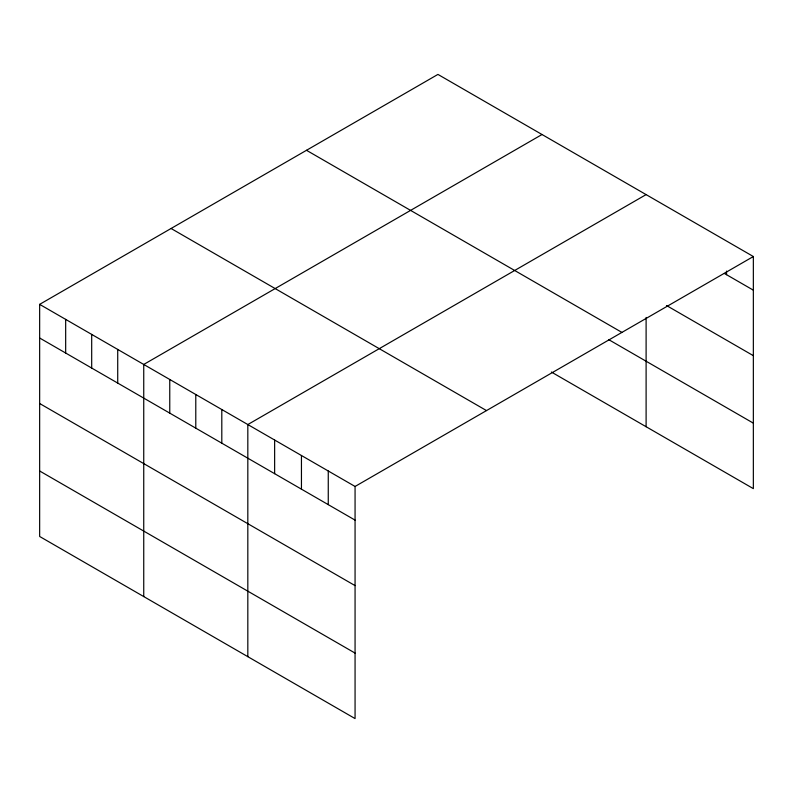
<?xml version="1.0" encoding="UTF-8"?>
<svg xmlns="http://www.w3.org/2000/svg" width="793" height="793" viewBox="0 0 793 793"><rect width="100%" height="100%" fill="white"/><g stroke="black" fill="none" stroke-linecap="round" stroke-linejoin="round"><path stroke-width="1.19" d="M753.35 256.526L355.066 486.466L355.066 718.587L39.65 536.474L39.65 304.363L437.934 74.413L753.35 256.526L753.35 488.637L551.383 372.036M542.015 134.513L143.741 364.453L143.741 596.574M646.107 194.602L247.822 424.552L247.822 656.663M724.396 273.456L753.35 290.169M666.487 305.513L753.35 355.67M306.494 150.293L621.92 332.406M608.637 339.592L753.35 423.145M171.08 228.483L486.505 410.586M39.65 304.363L355.066 486.466M39.65 338.006L355.066 520.119M39.65 403.508L355.066 585.611M39.65 470.983L355.066 653.095M726.537 271.087L726.537 274.695M646.107 317.428L646.107 426.723M328.262 470.992L328.262 504.635M301.449 455.509L301.449 489.162M274.636 440.026L274.636 473.679M221.802 409.525L221.802 443.178M195.782 394.508L195.782 428.151M169.761 379.48L169.761 413.133M117.721 349.435L117.721 383.078M91.691 334.408L91.691 368.061M65.67 319.381L65.67 353.034"/></g></svg>
